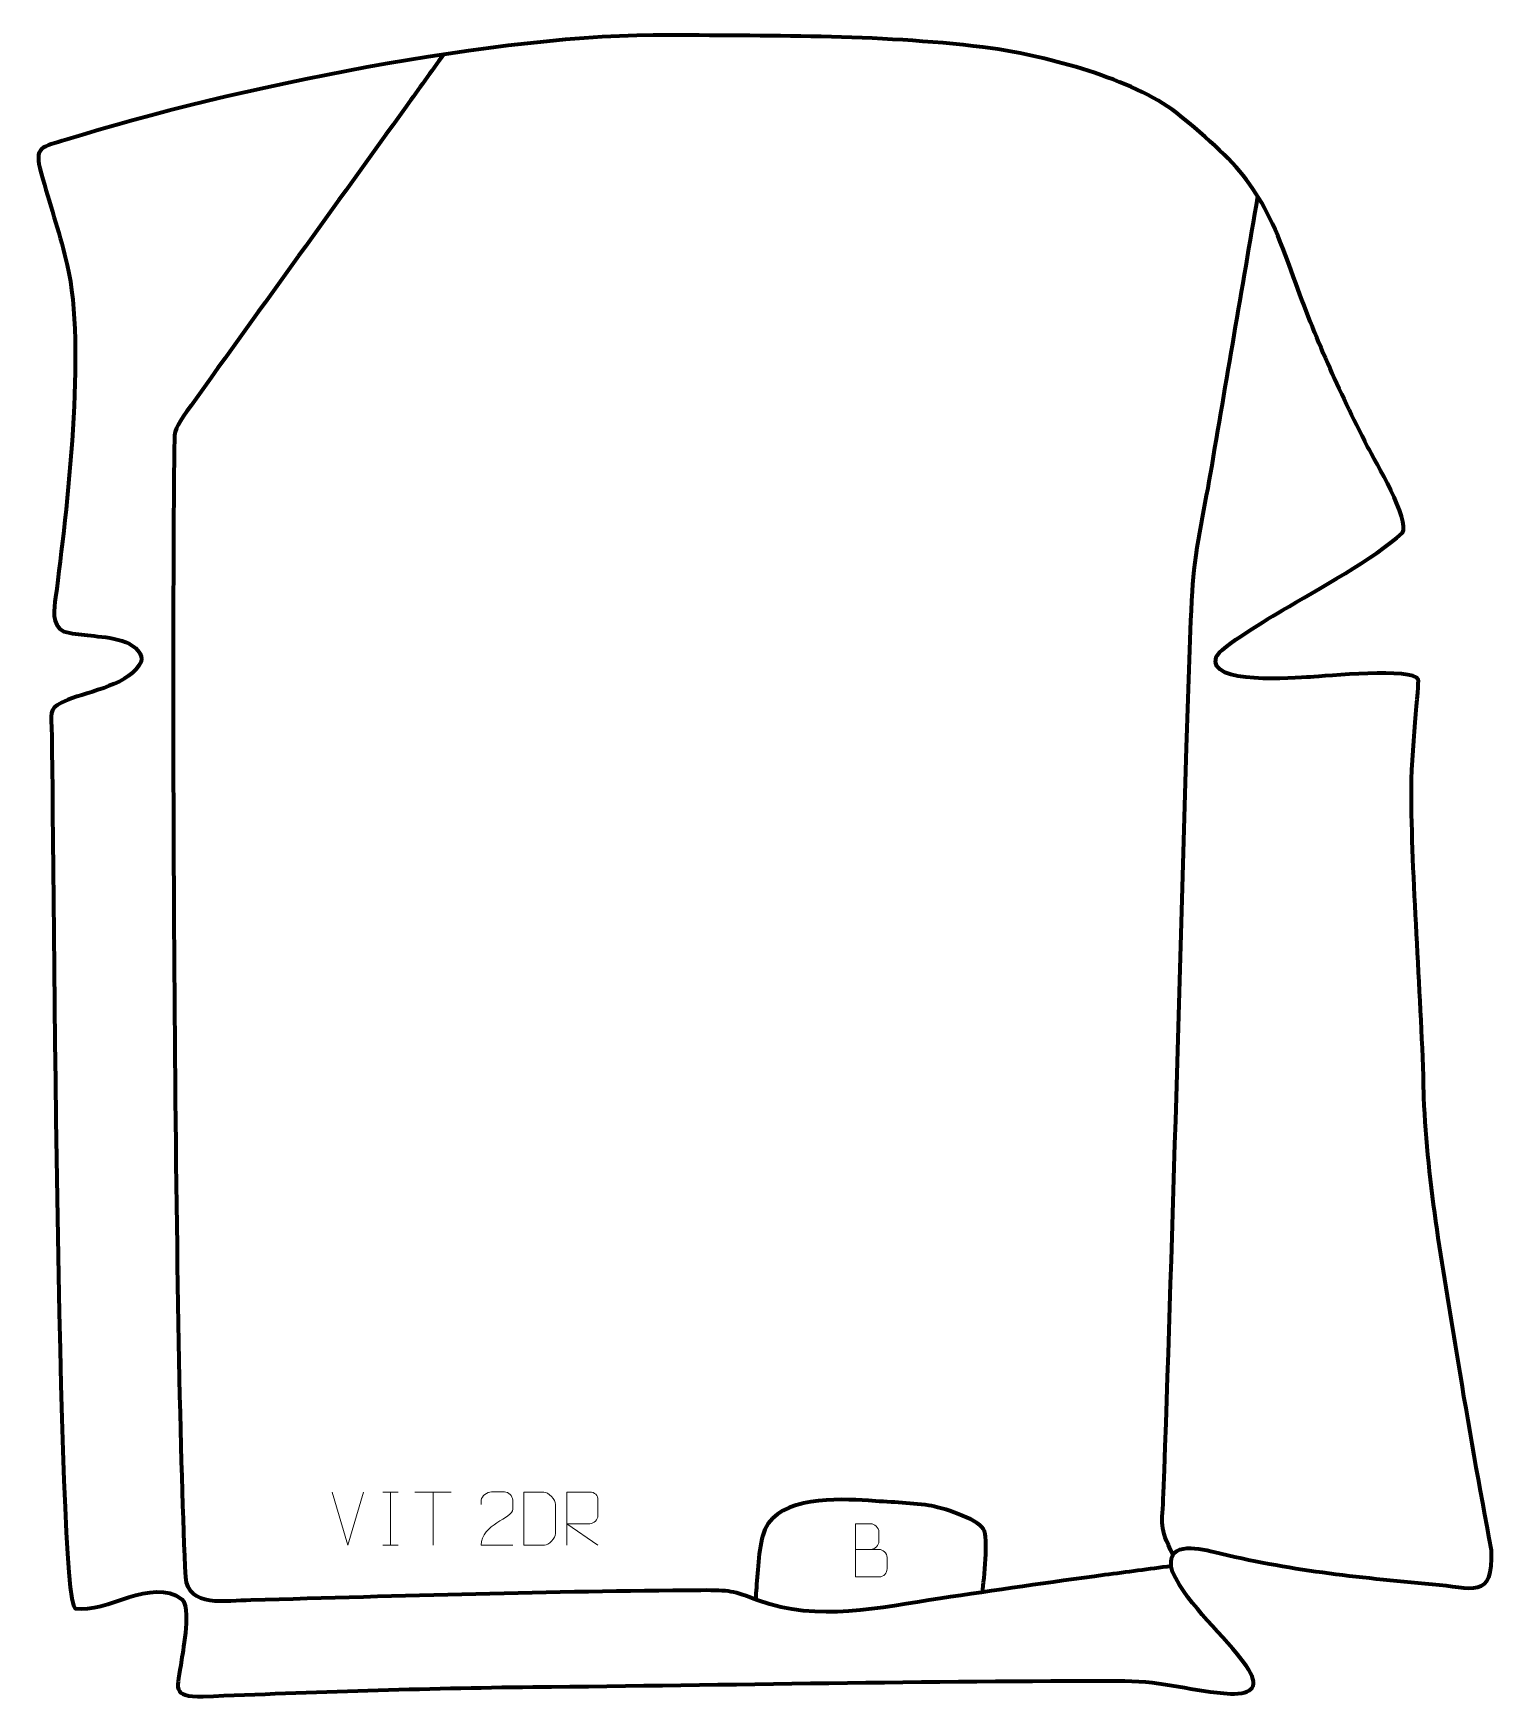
# Model space of a CAD drawing. Header units: millimetres. Extents: x -641 to 44, y 34 to 814.
import ezdxf

# ---------------------------------------------------------------- set-up
doc = ezdxf.new("R2010")
doc.units = ezdxf.units.MM
doc.header["$MEASUREMENT"] = 0
doc.layers.add('layer 2', color=7, linetype='Continuous')
doc.layers.add('layer 3', color=7, linetype='Continuous')

msp = doc.modelspace()

# ---------------------------------------------------------------- linework, layer by layer
at = {"layer": 'layer 2', "color": 142, "lineweight": 158}
for points, knots in [([(-448.429, 804.05), (-454.2594, 795.9272), (-460.0898, 787.8043), (-465.9202, 779.6815), (-465.9202, 779.6815), (-499.4695, 732.9407), (-533.1368, 686.2978), (-566.7177, 639.5856), (-566.7177, 639.5856), (-572.5084, 631.5305), (-574.496, 628.5814), (-574.5595, 624.0069), (-574.5595, 624.0069), (-576.0612, 515.9027), (-574.6246, 189.9367), (-569.3403, 90.3463), (-569.3403, 90.3463), (-568.5841, 76.0937), (-550.079, 79.4063), (-538.6529, 79.7117), (-538.6529, 79.7117), (-468.43, 81.5889), (-397.9458, 83.9122), (-327.7165, 84.3062), (-327.7165, 84.3062), (-313.9603, 84.3759), (-312.9305, 84.081), (-300.8386, 79.5927), (-300.8386, 79.5927), (-272.7845, 69.1795), (-243.9766, 76.2847), (-215.4474, 80.5177), (-215.4474, 80.5177), (-189.7691, 84.3276), (-164.0954, 88.0936), (-138.3604, 91.5068), (-138.3604, 91.5068), (-127.9631, 92.8788), (-117.5657, 94.2509), (-107.1684, 95.6229)], [0, 0, 0, 0, 0.09090909, 0.09090909, 0.09090909, 0.09090909, 0.18181818, 0.18181818, 0.18181818, 0.18181818, 0.27272727, 0.27272727, 0.27272727, 0.27272727, 0.36363636, 0.36363636, 0.36363636, 0.36363636, 0.45454545, 0.45454545, 0.45454545, 0.45454545, 0.54545455, 0.54545455, 0.54545455, 0.54545455, 0.63636364, 0.63636364, 0.63636364, 0.63636364, 0.72727273, 0.72727273, 0.72727273, 0.72727273, 0.81818182, 0.81818182, 0.81818182, 0.81818182, 1, 1, 1, 1]), ([(-106.4185, 100.7313), (-113.0294, 114.836), (-111.3386, 113.9493), (-110.7704, 129.7048), (-110.7704, 129.7048), (-106.5714, 246.1247), (-103.3925, 362.6885), (-100.0118, 479.1409), (-100.0118, 479.1409), (-99.302, 503.6177), (-98.4596, 528.0772), (-97.2749, 552.5363), (-97.2749, 552.5363), (-96.4242, 569.8219), (-91.7048, 590.0073), (-88.7414, 607.4071), (-88.7414, 607.4071), (-81.3541, 650.7816), (-73.9588, 694.1548), (-66.5676, 737.5286)], [0, 0, 0, 0, 0.16666667, 0.16666667, 0.16666667, 0.16666667, 0.33333333, 0.33333333, 0.33333333, 0.33333333, 0.5, 0.5, 0.5, 0.5, 0.66666667, 0.66666667, 0.66666667, 0.66666667, 1, 1, 1, 1]), ([(-195.5779, 83.4517), (-195.1062, 89.2661), (-192.5683, 108.7989), (-195.2038, 112.9028), (-195.2038, 112.9028), (-198.3095, 117.739), (-214.9355, 123.1297), (-220.8393, 123.9543), (-220.8393, 123.9543), (-230.06, 125.242), (-239.8536, 125.5888), (-249.1735, 126.1866), (-249.1735, 126.1866), (-263.5678, 127.1359), (-290.5041, 128.3126), (-297.7324, 112.733), (-297.7324, 112.733), (-300.601, 105.5889), (-301.0623, 93.3388), (-301.675, 85.4427), (-301.675, 85.4427), (-301.8242, 83.6513), (-301.9713, 81.8602), (-302.1237, 80.0691)], [0, 0, 0, 0, 0.14285714, 0.14285714, 0.14285714, 0.14285714, 0.28571429, 0.28571429, 0.28571429, 0.28571429, 0.42857143, 0.42857143, 0.42857143, 0.42857143, 0.57142857, 0.57142857, 0.57142857, 0.57142857, 0.71428571, 0.71428571, 0.71428571, 0.71428571, 1, 1, 1, 1])]:
    msp.add_open_spline(points, degree=3, knots=knots, dxfattribs=at)
at = {"layer": 'layer 2', "color": 250, "lineweight": 9}
for points in [[(-493.2849, 105.2874), (-493.2849, 105.2874), (-500.6067, 130.241), (-500.6067, 130.241)], [(-485.963, 130.241), (-485.963, 130.241), (-493.2848, 105.2874), (-493.2848, 105.2874)], [(-476.869, 130.241), (-476.869, 130.241), (-469.7009, 130.241), (-469.7009, 130.241)], [(-473.285, 130.241), (-473.285, 130.241), (-473.285, 105.2875), (-473.285, 105.2875)], [(-461.7786, 130.2175), (-461.7786, 130.2175), (-444.7914, 130.2175), (-444.7914, 130.2175)], [(-453.2848, 105.2875), (-453.2848, 105.2875), (-453.2848, 130.241), (-453.2848, 130.241)], [(-476.869, 105.2875), (-476.869, 105.2875), (-469.7009, 105.2875), (-469.7009, 105.2875)]]:
    msp.add_open_spline(points, degree=3, dxfattribs=at)
for points, knots in [([(-415.9136, 105.2771), (-420.828, 105.2774), (-425.7424, 105.2774), (-430.6565, 105.2771), (-430.6565, 105.2771), (-430.6565, 115.2094), (-416.0055, 117.8506), (-415.9136, 122.1609), (-415.9136, 122.1609), (-415.9139, 123.585), (-415.9139, 125.0087), (-415.9136, 126.432), (-415.9136, 126.432), (-415.9305, 128.5091), (-418.0533, 130.2339), (-419.7243, 130.2512), (-419.7243, 130.2512), (-421.7975, 130.2508), (-423.8704, 130.2508), (-425.9428, 130.2512), (-425.9428, 130.2512), (-427.7649, 130.2677), (-430.5896, 128.4756), (-430.6565, 126.382), (-430.6565, 126.382), (-430.6565, 126.382), (-430.6565, 124.3272), (-430.6565, 124.3272)], [0, 0, 0, 0, 0.125, 0.125, 0.125, 0.125, 0.25, 0.25, 0.25, 0.25, 0.375, 0.375, 0.375, 0.375, 0.5, 0.5, 0.5, 0.5, 0.625, 0.625, 0.625, 0.625, 0.75, 0.75, 0.75, 0.75, 1, 1, 1, 1]), ([(-410.6774, 105.3156), (-408.3456, 105.316), (-403.3954, 105.292), (-401.0639, 105.2917), (-401.0639, 105.2917), (-399.1389, 105.1863), (-395.8203, 108.7279), (-395.8315, 110.7452), (-395.8315, 110.7452), (-395.8319, 116.5153), (-395.8319, 118.685), (-395.8315, 124.4543), (-395.8315, 124.4543), (-395.8358, 126.5924), (-399.2103, 130.2525), (-401.3627, 130.239), (-401.3627, 130.239), (-403.6884, 130.239), (-408.4127, 130.239), (-410.7388, 130.239), (-410.7388, 130.239), (-410.7384, 124.4921), (-410.6771, 111.0629), (-410.6774, 105.3156)], [0, 0, 0, 0, 0.14285714, 0.14285714, 0.14285714, 0.14285714, 0.28571429, 0.28571429, 0.28571429, 0.28571429, 0.42857143, 0.42857143, 0.42857143, 0.42857143, 0.57142857, 0.57142857, 0.57142857, 0.57142857, 0.71428571, 0.71428571, 0.71428571, 0.71428571, 1, 1, 1, 1]), ([(-390.6171, 105.2875), (-390.6171, 105.2875), (-390.6171, 130.241), (-390.6171, 130.241), (-390.6171, 130.241), (-387.0223, 130.241), (-383.4268, 130.241), (-379.8316, 130.241), (-379.8316, 130.241), (-377.5063, 130.2033), (-375.949, 128.7133), (-375.9531, 126.3469), (-375.9531, 126.3469), (-375.9535, 124.3114), (-375.9535, 121.252), (-375.9531, 119.216), (-375.9531, 119.216), (-375.9596, 117.3405), (-377.7719, 115.3987), (-379.7814, 115.3796), (-379.7814, 115.3796), (-379.7814, 115.3796), (-390.6171, 115.3796), (-390.6171, 115.3796), (-390.6171, 115.3796), (-390.6171, 115.3796), (-375.9624, 105.2875), (-375.9624, 105.2875)], [0, 0, 0, 0, 0.125, 0.125, 0.125, 0.125, 0.25, 0.25, 0.25, 0.25, 0.375, 0.375, 0.375, 0.375, 0.5, 0.5, 0.5, 0.5, 0.625, 0.625, 0.625, 0.625, 0.75, 0.75, 0.75, 0.75, 1, 1, 1, 1]), ([(-255.1442, 103.3725), (-251.5056, 103.3729), (-247.9185, 103.3729), (-244.2791, 103.3725), (-244.2791, 103.3725), (-242.3037, 103.3552), (-240.3801, 101.6191), (-240.3801, 99.5695), (-240.3801, 99.5695), (-240.3805, 98.4409), (-240.3805, 95.3915), (-240.3801, 94.2626), (-240.3801, 94.2626), (-240.3625, 92.4047), (-241.9046, 90.3908), (-244.2261, 90.4077), (-244.2261, 90.4077), (-247.8659, 90.4081), (-251.5053, 90.4081), (-255.1442, 90.4077), (-255.1442, 90.4077), (-255.1442, 98.726), (-255.1442, 107.0438), (-255.1442, 115.3613), (-255.1442, 115.3613), (-252.7705, 115.3613), (-250.3964, 115.3613), (-248.0222, 115.3613), (-248.0222, 115.3613), (-246.3414, 115.3789), (-244.2446, 113.4684), (-244.2269, 111.506), (-244.2269, 111.506), (-244.2273, 109.4399), (-244.2273, 109.2939), (-244.2269, 107.2274), (-244.2269, 107.2274), (-244.2096, 105.1613), (-246.0641, 103.3552), (-248.0741, 103.3725)], [0, 0, 0, 0, 0.09090909, 0.09090909, 0.09090909, 0.09090909, 0.18181818, 0.18181818, 0.18181818, 0.18181818, 0.27272727, 0.27272727, 0.27272727, 0.27272727, 0.36363636, 0.36363636, 0.36363636, 0.36363636, 0.45454545, 0.45454545, 0.45454545, 0.45454545, 0.54545455, 0.54545455, 0.54545455, 0.54545455, 0.63636364, 0.63636364, 0.63636364, 0.63636364, 0.72727273, 0.72727273, 0.72727273, 0.72727273, 0.81818182, 0.81818182, 0.81818182, 0.81818182, 1, 1, 1, 1])]:
    msp.add_open_spline(points, degree=3, knots=knots, dxfattribs=at)
at = {"layer": 'layer 3', "color": 242, "lineweight": 158}
msp.add_open_spline([(-630.2463, 549.6939), (-624.9735, 590.2017), (-615.8509, 667.0217), (-624.804, 705.2809), (-624.804, 705.2809), (-627.969, 718.8062), (-632.3894, 732.1966), (-636.2207, 745.5628), (-636.2207, 745.5628), (-636.2207, 745.5628), (-637.0357, 748.4255), (-637.0357, 748.4255), (-637.0357, 748.4255), (-640.7322, 761.3819), (-636.5072, 760.5158), (-625.044, 764.1338), (-625.044, 764.1338), (-547.8637, 788.3812), (-421.0385, 813.9941), (-342.5271, 813.1499), (-342.5271, 813.1499), (-292.7331, 812.6719), (-240.1344, 813.4615), (-190.8294, 806.8417), (-190.8294, 806.8417), (-165.3634, 803.1859), (-125.1773, 792.545), (-104.8124, 776.8025), (-104.8124, 776.8025), (-72.3023, 750.5665), (-63.7279, 739.0962), (-49.7696, 699.6297), (-49.7696, 699.6297), (-39.4502, 670.6303), (-29.0361, 647.5048), (-15.0723, 620.1432), (-15.0723, 620.1432), (-11.6121, 613.6827), (5.0245, 585.5631), (1.2353, 579.7714), (1.2353, 579.7714), (-11.4756, 568.1621), (-39.0968, 552.9082), (-54.9834, 543.5144), (-54.9834, 543.5144), (-60.194, 540.4334), (-84.4852, 526.337), (-86.0992, 521.4897), (-86.0992, 521.4897), (-90.5036, 508.2618), (-48.9924, 511.9521), (-42.005, 512.2126), (-42.005, 512.2126), (-35.044, 512.6869), (6.3217, 516.6154), (8.6266, 511.1564), (8.6266, 511.1564), (9.2858, 509.5949), (5.2555, 477.1749), (5.4268, 455.9574), (5.4268, 455.9574), (5.7646, 414.0572), (10.2258, 361.4587), (11.3007, 316.738), (11.3007, 316.738), (11.3134, 316.2093), (11.3281, 315.6812), (11.3438, 315.1526), (11.3438, 315.1526), (12.8089, 274.8068), (20.9318, 231.7522), (27.3432, 191.725), (27.3432, 191.725), (32.1578, 162.0848), (37.4602, 132.5681), (42.9384, 103.0457), (42.9384, 103.0457), (44.0463, 79.516), (33.7658, 85.4358), (15.1091, 87.1069), (15.1091, 87.1069), (-20.8641, 90.3303), (-51.8261, 93.5101), (-87.1319, 102.1615), (-87.1319, 102.1615), (-95.4769, 104.2064), (-110.7698, 107.2026), (-106.5581, 92.8266), (-106.5581, 92.8266), (-98.6784, 76.3987), (-82.5128, 63.0867), (-71.8757, 48.6265), (-71.8757, 48.6265), (-65.5049, 39.0906), (-68.5536, 35.5385), (-79.4183, 35.6897), (-79.4183, 35.6897), (-96.7298, 36.7991), (-110.9315, 41.614), (-128.9484, 41.6934), (-128.9484, 41.6934), (-221.318, 41.9233), (-314.0376, 39.7283), (-406.4623, 38.8777), (-406.4623, 38.8777), (-458.0931, 38.3294), (-509.4883, 36.5271), (-561.0681, 34.4001), (-561.0681, 34.4001), (-576.5196, 34.2848), (-573.1646, 37.8472), (-571.2008, 51.5141), (-571.2008, 51.5141), (-570.3614, 57.3559), (-566.7448, 75.8952), (-571.0071, 80.0415), (-571.0071, 80.0415), (-585.5243, 90.5699), (-606.1508, 73.2552), (-621.1179, 75.6456), (-621.1179, 75.6456), (-629.7925, 78.7169), (-631.2195, 448.1519), (-632.1737, 488.7562), (-632.1737, 488.7562), (-632.3588, 496.6302), (-633.5268, 497.8607), (-624.4716, 501.5574), (-624.4716, 501.5574), (-614.5645, 505.6018), (-594.564, 508.8224), (-590.2039, 519.5819), (-590.2039, 519.5819), (-590.2039, 519.5819), (-590.0171, 520.7598), (-590.0171, 520.7598), (-590.0171, 520.7598), (-590.0171, 520.7598), (-590.1386, 521.8505), (-590.1386, 521.8505), (-590.1386, 521.8505), (-592.89, 530.4936), (-607.8048, 530.9512), (-615.2623, 531.793), (-615.2623, 531.793), (-619.0834, 532.2242), (-622.6996, 532.5657), (-626.4064, 533.6424), (-626.4064, 533.6424), (-632.5197, 536.6235), (-630.9812, 544.2432), (-630.2463, 549.6939)], degree=3, knots=[0, 0, 0, 0, 0.02564103, 0.02564103, 0.02564103, 0.02564103, 0.05128205, 0.05128205, 0.05128205, 0.05128205, 0.07692308, 0.07692308, 0.07692308, 0.07692308, 0.1025641, 0.1025641, 0.1025641, 0.1025641, 0.12820513, 0.12820513, 0.12820513, 0.12820513, 0.15384615, 0.15384615, 0.15384615, 0.15384615, 0.17948718, 0.17948718, 0.17948718, 0.17948718, 0.20512821, 0.20512821, 0.20512821, 0.20512821, 0.23076923, 0.23076923, 0.23076923, 0.23076923, 0.25641026, 0.25641026, 0.25641026, 0.25641026, 0.28205128, 0.28205128, 0.28205128, 0.28205128, 0.30769231, 0.30769231, 0.30769231, 0.30769231, 0.33333333, 0.33333333, 0.33333333, 0.33333333, 0.35897436, 0.35897436, 0.35897436, 0.35897436, 0.38461538, 0.38461538, 0.38461538, 0.38461538, 0.41025641, 0.41025641, 0.41025641, 0.41025641, 0.43589744, 0.43589744, 0.43589744, 0.43589744, 0.46153846, 0.46153846, 0.46153846, 0.46153846, 0.48717949, 0.48717949, 0.48717949, 0.48717949, 0.51282051, 0.51282051, 0.51282051, 0.51282051, 0.53846154, 0.53846154, 0.53846154, 0.53846154, 0.56410256, 0.56410256, 0.56410256, 0.56410256, 0.58974359, 0.58974359, 0.58974359, 0.58974359, 0.61538462, 0.61538462, 0.61538462, 0.61538462, 0.64102564, 0.64102564, 0.64102564, 0.64102564, 0.66666667, 0.66666667, 0.66666667, 0.66666667, 0.69230769, 0.69230769, 0.69230769, 0.69230769, 0.71794872, 0.71794872, 0.71794872, 0.71794872, 0.74358974, 0.74358974, 0.74358974, 0.74358974, 0.76923077, 0.76923077, 0.76923077, 0.76923077, 0.79487179, 0.79487179, 0.79487179, 0.79487179, 0.82051282, 0.82051282, 0.82051282, 0.82051282, 0.84615385, 0.84615385, 0.84615385, 0.84615385, 0.87179487, 0.87179487, 0.87179487, 0.87179487, 0.8974359, 0.8974359, 0.8974359, 0.8974359, 0.92307692, 0.92307692, 0.92307692, 0.92307692, 0.94871795, 0.94871795, 0.94871795, 0.94871795, 1, 1, 1, 1], dxfattribs=at)

doc.saveas('drawing.dxf')
